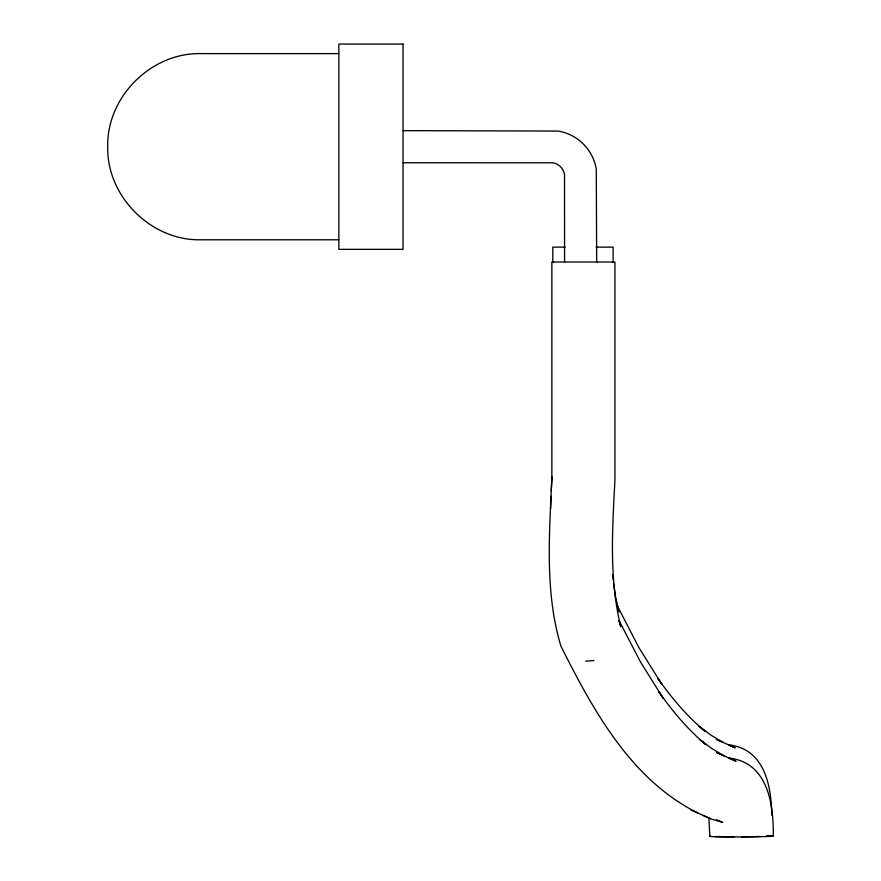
<?xml version="1.0" encoding="UTF-8"?>
<svg xmlns="http://www.w3.org/2000/svg" width="881" height="881" viewBox="0 0 881 881"><rect width="100%" height="100%" fill="white"/><g stroke="black" fill="none" stroke-linecap="round" stroke-linejoin="round"><path stroke-width="1.32" d="M550.625 508.634L550.988 496.278M551.231 491.091L551.935 476.709M585.777 661.202L593.948 660.53M338.844 53.609L200.802 53.609C151.047 52.563 106.667 96.943 107.713 146.698C106.667 196.463 151.047 240.843 200.802 239.786L338.844 239.786M403.035 130.652L558.257 131.06A46.385 46.385 0 0 1 596.272 169.075L596.679 262.45M403.035 162.754L552.894 162.809A14.184 14.184 0 0 1 564.523 174.438L564.578 261.745M565.184 247.132L552.794 247.132L552.794 262.274M596.239 247.132L613.121 247.132L613.121 262.274M734.159 836.785L715.207 836.565M703.137 815.399L710.427 818.68L722.695 822.447L716.627 819.715M618.947 620.786L620.742 626.589C608.98 578.784 612.438 528.776 614.927 480.079L614.927 261.998L551.858 261.998L551.858 478.614C549.381 534.249 544.689 591.911 560.867 646.015C593.001 710.053 631.016 779.85 697.862 813.009M690.594 809.738L710.427 818.68M619.178 620.819L640.344 661.741L663.195 698.281L658.944 691.992C672.566 711.286 687.819 729.589 706 744.753L699.955 739.699L711.914 748.608L723.951 755.788L716.682 752.517L736.031 761.239L728.741 757.957C768.21 762.505 773.584 804.188 773.287 836.014M613.231 579.863L612.713 574.687M613.683 583.806L615.621 597.175L619.123 611.965L617.063 605.313L639 647.788L661.873 684.35L657.799 678.337C671.432 697.642 686.695 715.967 704.899 731.142L699.118 726.307L711.088 735.228L723.136 742.419L716.176 739.28L735.228 747.881L728.246 744.731C764.411 748.685 771.393 785.246 771.712 815.035M708.908 818.394L709.844 836.377M766.723 835.617A31.716 0.727 -0.3 0 1 770.005 836.355A31.716 0.727 -0.3 0 1 741.571 836.928L733.355 836.95A31.716 0.727 -0.3 0 1 710.923 836.19M768.981 835.617A30.339 0.694 -0.3 0 1 767.758 836.267M759.323 836.532A30.339 0.694 -0.3 0 1 741.494 836.763M403.035 44.05L338.844 44.05L338.844 249.345L403.035 249.345L403.035 44.05"/></g></svg>
